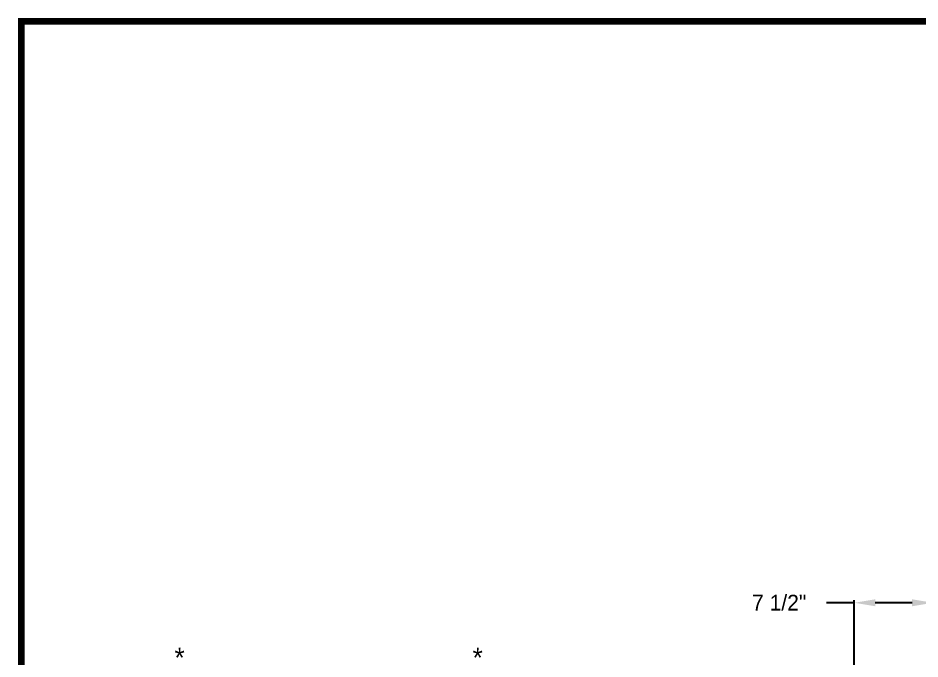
# Model space of a CAD drawing. Extents: x 6 to 271, y -23 to 146.
# Drawn here: x 10.7 to 96.5, y 81.1 to 142.1 of the extents above; entities that cross this region are included whole.
import ezdxf
from ezdxf.enums import TextEntityAlignment as Align

# ---------------------------------------------------------------- set-up
doc = ezdxf.new("R2010")
doc.units = 0
doc.header["$MEASUREMENT"] = 0
doc.layers.get('0').update_dxf_attribs({"linetype": 'CONTINUOUS'})
doc.layers.get('Defpoints').update_dxf_attribs({"linetype": 'CONTINUOUS'})
doc.dimstyles.get("Standard").update_dxf_attribs({"dimtxt": 1.5, "dimasz": 2, "dimexe": 0.25, "dimexo": 0.5, "dimgap": 0.75, "dimtad": 0, "dimtih": 1, "dimtoh": 1, "dimdec": 4, "dimzin": 0, "dimdsep": 46, "dimlunit": 5, "dimtxsty": 'STANDARD', "dimcen": 0.125, "dimclrd": 1, "dimclre": 1, "dimclrt": 1, "dimadec": 0, "dimazin": 0, "dimtfac": 1, "dimtdec": 4, "dimtofl": 0, "dimtmove": 0, "dimatfit": 3, "dimfxl": 1, "dimfrac": 2, "dimtolj": 1, "dimtzin": 0, "dimarcsym": 0})

# ---------------------------------------------------------------- blocks, each defined once
blk = doc.blocks.new('*D31')
at = {"color": 7, "lineweight": -2}
for p, q in [((90.277, 86.402), (87.629, 86.402)), ((90.277, 43.586), (90.277, 86.652)), ((95.777, 86.402), (92.277, 86.402)), ((97.777, 76.382), (97.777, 86.652))]:
    blk.add_line(p, q, dxfattribs=at)
at = {"color": 7}
for points in [[(92.277, 86.735), (92.277, 86.068), (90.277, 86.402)], [(95.777, 86.735), (95.777, 86.068), (97.777, 86.402)]]:
    blk.add_solid(points, dxfattribs=at)
at = {"layer": 'Defpoints', "color": 0}
for p in [(97.777, 86.402), (97.777, 75.882), (90.277, 43.086)]:
    blk.add_point(p, dxfattribs=at)
at = {"color": 7, "insert": (83.129, 86.402), "char_height": 1.5, "attachment_point": 5}
blk.add_mtext('\\A1;7 1/2"', dxfattribs=at)

msp = doc.modelspace()

# ---------------------------------------------------------------- linework, layer by layer
at = {"color": 0, "const_width": 0.63999}
msp.add_lwpolyline([(11.00839, -18.24898), (267.00583, -18.24898), (267.00583, 141.74942), (11.00839, 141.74942), (11.00839, -18.24898)], dxfattribs=at)

# ---------------------------------------------------------------- texts
at = {"color": 0}
for p in [(26.06567, 80.24148), (54.43449, 80.24148)]:
    msp.add_text('*', height=1.87063, dxfattribs=at).set_placement(p, align=Align.CENTER)

# ---------------------------------------------------------------- dimensions: what is measured, and where the dimension line sits
dim = msp.add_linear_dim(base=(97.7767, 86.40173), p1=(90.27684, 43.08575), p2=(97.7767, 75.88234), dimstyle='Standard', override={"dimpost": '"', "dimclrd": 7, "dimclre": 7, "dimclrt": 7}, dxfattribs=at)
dim.commit()
dim.dimension.update_dxf_attribs({"geometry": '*D31', "text_midpoint": (83.12898, 86.40173), "dimtype": 160})

doc.saveas('drawing.dxf')
